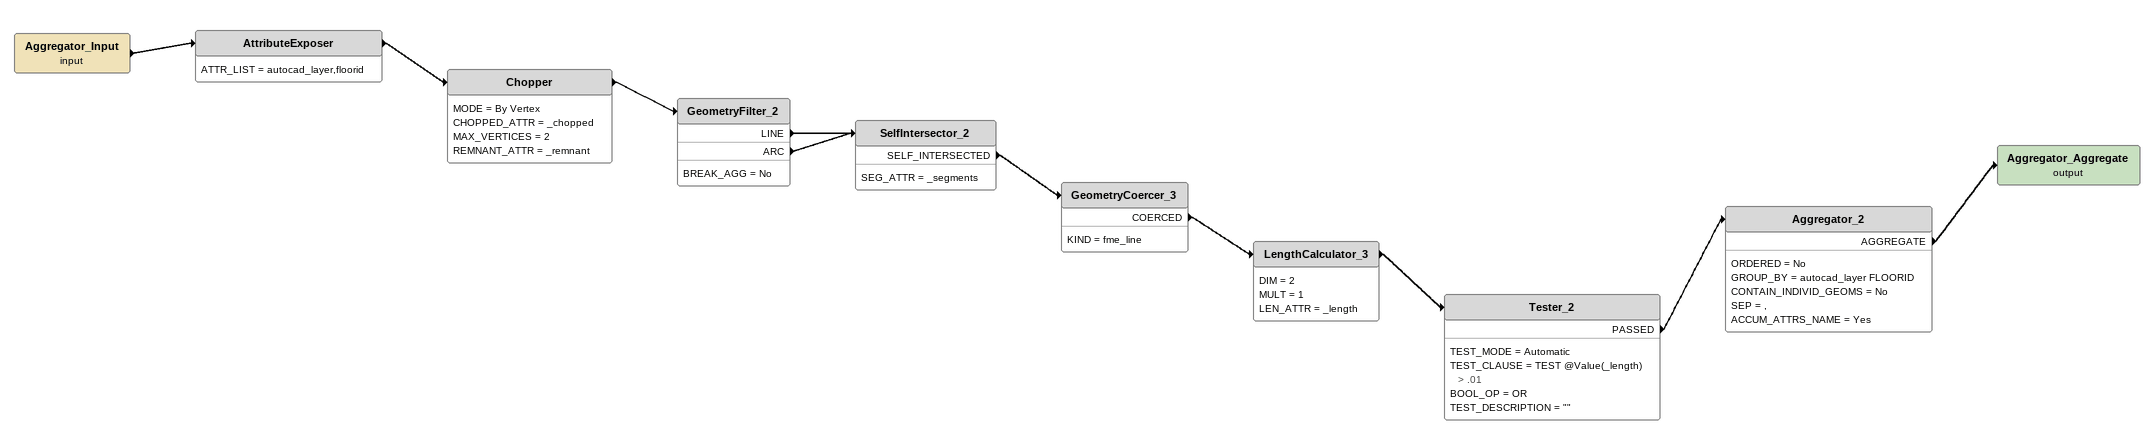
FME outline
Aggregator_Input (input)
    -> AttributeExposer
AttributeExposer
    ATTR_LIST = autocad_layer,floorid
    -> Chopper
Chopper
    MODE = By Vertex
    CHOPPED_ATTR = _chopped
    MAX_VERTICES = 2
    REMNANT_ATTR = _remnant
    -> GeometryFilter_2
GeometryFilter_2
    BREAK_AGG = No
    LINE -> SelfIntersector_2
    ARC -> SelfIntersector_2
SelfIntersector_2
    SEG_ATTR = _segments
    SELF_INTERSECTED -> GeometryCoercer_3
GeometryCoercer_3
    KIND = fme_line
    COERCED -> LengthCalculator_3
LengthCalculator_3
    DIM = 2
    MULT = 1
    LEN_ATTR = _length
    -> Tester_2
Tester_2
    TEST_MODE = Automatic
    TEST_CLAUSE = TEST @Value(_length) > .01
    BOOL_OP = OR
    TEST_DESCRIPTION = ""
    PASSED -> Aggregator_2
Aggregator_2
    ORDERED = No
    GROUP_BY = autocad_layer FLOORID
    CONTAIN_INDIVID_GEOMS = No
    SEP = ,
    ACCUM_ATTRS_NAME = Yes
    AGGREGATE -> Aggregator_Aggregate (output)
Aggregator_Aggregate (output)
